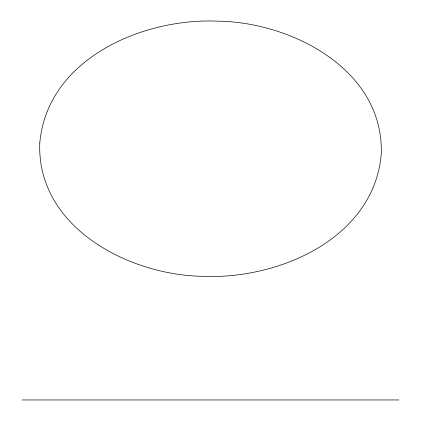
<?xml version="1.0" encoding="UTF-8"?>
<svg xmlns="http://www.w3.org/2000/svg" width="421" height="421" viewBox="0 0 421 421"><rect width="100%" height="100%" fill="white"/><g stroke="black" fill="none" stroke-linecap="round" stroke-linejoin="round"><path stroke-width="0.63" d="M22.092 399.95L398.908 399.95M39.779 143.045C36.559 227.319 129.026 275.345 202.88 276.297C278.06 279.749 373.743 238.854 381.221 154.428C384.441 70.16 291.974 22.129 218.12 21.176C142.94 17.729 47.257 58.624 39.779 143.045"/></g></svg>
